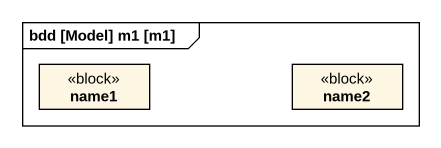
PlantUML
@startuml
mainframe bdd [Model] m1 [m1]
hide circle
hide empty members
class name1 <<block>>
class name2 <<block>>
@enduml
